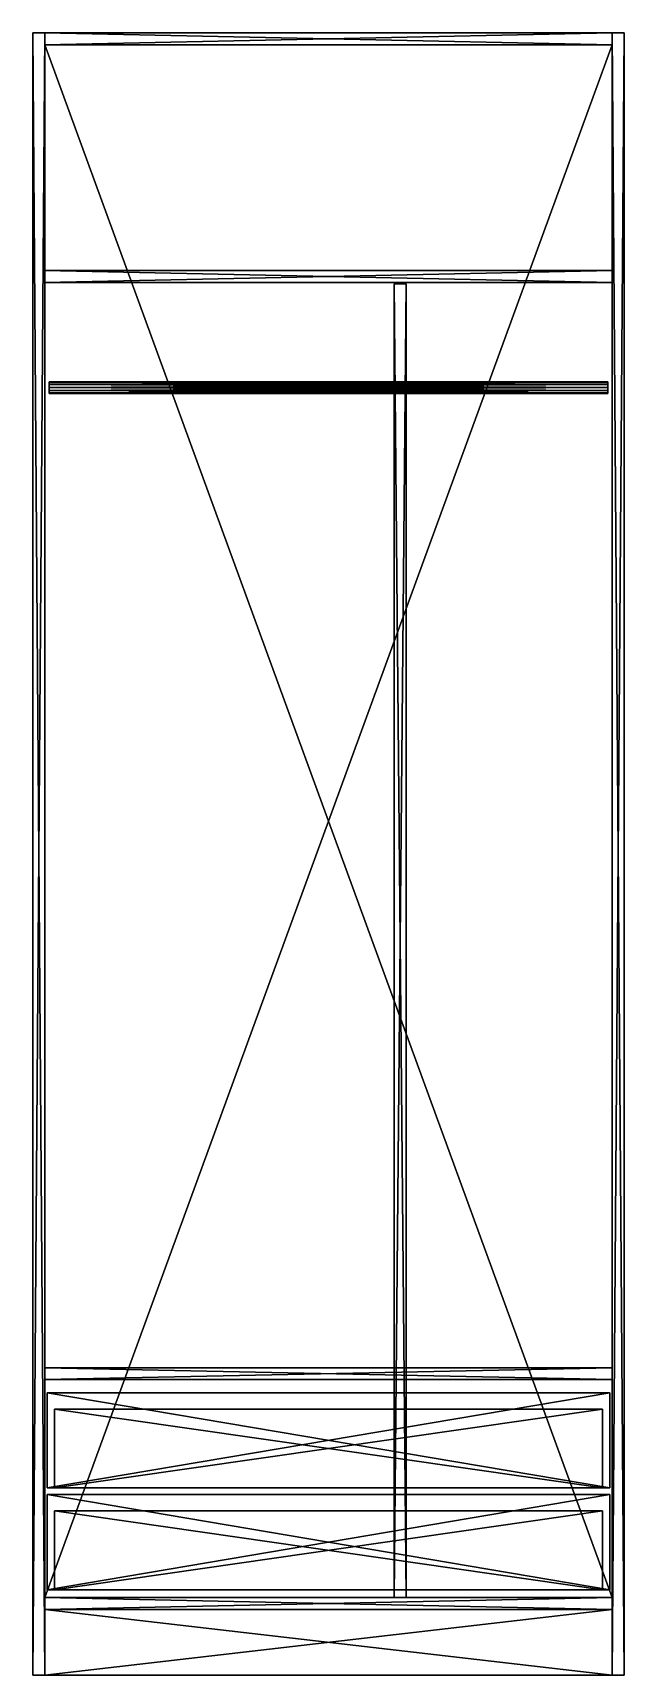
# Model space of a CAD drawing. Header units: millimetres. Extents: x 0 to 900, y 0 to 2500.
import ezdxf

# ---------------------------------------------------------------- set-up
doc = ezdxf.new("R2010")
doc.units = ezdxf.units.MM
for name, color, linetype in [('ARKALIK', 7, 'Continuous'), ('ASKILIK', 7, 'Continuous'), ('BAZA', 7, 'Continuous'), ('CEKMECE_KUTU', 7, 'Continuous'), ('CEKMECE_ON', 7, 'Continuous'), ('DIKME', 7, 'Continuous'), ('GOVDE', 7, 'Continuous'), ('RAF', 7, 'Continuous')]:
    doc.layers.add(name, color=color, linetype=linetype)

msp = doc.modelspace()

# ---------------------------------------------------------------- linework, layer by layer
at = {"layer": 'ARKALIK'}
for points in [[(18, 118, 600), (18, 2482, 600), (18, 118, 592)], [(18, 118, 592), (18, 2482, 600), (18, 2482, 592)], [(18, 2482, 592), (882, 118, 592), (18, 118, 592)], [(18, 118, 600), (882, 2482, 600), (18, 2482, 600)], [(882, 118, 600), (882, 2482, 600), (18, 118, 600)], [(18, 2482, 600), (882, 2482, 600), (18, 2482, 592)], [(882, 2482, 592), (882, 118, 592), (18, 2482, 592)], [(18, 2482, 592), (882, 2482, 600), (882, 2482, 592)], [(882, 2482, 592), (882, 118, 600), (882, 118, 592)], [(882, 2482, 600), (882, 118, 600), (882, 2482, 592)], [(882, 118, 592), (18, 118, 600), (18, 118, 592)], [(882, 118, 600), (18, 118, 600), (882, 118, 592)]]:
    msp.add_3dface(points, dxfattribs=at)
at = {"layer": 'ASKILIK'}
for points in [[(25, 1967.8, 265.5), (25, 1960, 270), (25, 1969, 270)], [(25, 1967.8, 265.5), (25, 1969, 270), (875, 1967.8, 265.5)], [(875, 1967.8, 265.5), (25, 1969, 270), (875, 1969, 270)], [(25, 1969, 270), (25, 1960, 270), (25, 1967.8, 274.5)], [(25, 1969, 270), (25, 1967.8, 274.5), (875, 1969, 270)], [(875, 1969, 270), (25, 1967.8, 274.5), (875, 1967.8, 274.5)], [(25, 1964.5, 262.2), (25, 1960, 270), (25, 1967.8, 265.5)], [(25, 1964.5, 262.2), (25, 1967.8, 265.5), (875, 1964.5, 262.2)], [(875, 1964.5, 262.2), (25, 1967.8, 265.5), (875, 1967.8, 265.5)], [(25, 1967.8, 274.5), (25, 1960, 270), (25, 1964.5, 277.8)], [(25, 1967.8, 274.5), (25, 1964.5, 277.8), (875, 1967.8, 274.5)], [(875, 1967.8, 274.5), (25, 1964.5, 277.8), (875, 1964.5, 277.8)], [(25, 1960, 261), (25, 1960, 270), (25, 1964.5, 262.2)], [(25, 1960, 261), (25, 1964.5, 262.2), (875, 1960, 261)], [(875, 1960, 261), (25, 1964.5, 262.2), (875, 1964.5, 262.2)], [(25, 1964.5, 277.8), (25, 1960, 270), (25, 1960, 279)], [(25, 1964.5, 277.8), (25, 1960, 279), (875, 1964.5, 277.8)], [(875, 1964.5, 277.8), (25, 1960, 279), (875, 1960, 279)], [(25, 1960, 279), (25, 1960, 270), (25, 1955.5, 277.8)], [(25, 1960, 279), (25, 1955.5, 277.8), (875, 1960, 279)], [(875, 1960, 279), (25, 1955.5, 277.8), (875, 1955.5, 277.8)], [(25, 1955.5, 277.8), (25, 1960, 270), (25, 1952.2, 274.5)], [(25, 1952.2, 274.5), (25, 1960, 270), (25, 1951, 270)], [(25, 1951, 270), (25, 1960, 270), (25, 1952.2, 265.5)], [(25, 1952.2, 265.5), (25, 1960, 270), (25, 1955.5, 262.2)], [(25, 1955.5, 262.2), (25, 1960, 270), (25, 1960, 261)], [(25, 1955.5, 262.2), (25, 1960, 261), (875, 1955.5, 262.2)], [(875, 1955.5, 262.2), (25, 1960, 261), (875, 1960, 261)], [(25, 1955.5, 277.8), (25, 1952.2, 274.5), (875, 1955.5, 277.8)], [(875, 1955.5, 277.8), (25, 1952.2, 274.5), (875, 1952.2, 274.5)], [(25, 1952.2, 265.5), (25, 1955.5, 262.2), (875, 1952.2, 265.5)], [(875, 1952.2, 265.5), (25, 1955.5, 262.2), (875, 1955.5, 262.2)], [(25, 1952.2, 274.5), (25, 1951, 270), (875, 1952.2, 274.5)], [(875, 1952.2, 274.5), (25, 1951, 270), (875, 1951, 270)], [(25, 1951, 270), (25, 1952.2, 265.5), (875, 1951, 270)], [(875, 1951, 270), (25, 1952.2, 265.5), (875, 1952.2, 265.5)], [(875, 1967.8, 265.5), (875, 1969, 270), (875, 1960, 270)], [(875, 1969, 270), (875, 1967.8, 274.5), (875, 1960, 270)], [(875, 1964.5, 262.2), (875, 1967.8, 265.5), (875, 1960, 270)], [(875, 1967.8, 274.5), (875, 1964.5, 277.8), (875, 1960, 270)], [(875, 1960, 261), (875, 1964.5, 262.2), (875, 1960, 270)], [(875, 1964.5, 277.8), (875, 1960, 279), (875, 1960, 270)], [(875, 1960, 279), (875, 1955.5, 277.8), (875, 1960, 270)], [(875, 1955.5, 277.8), (875, 1952.2, 274.5), (875, 1960, 270)], [(875, 1952.2, 274.5), (875, 1951, 270), (875, 1960, 270)], [(875, 1951, 270), (875, 1952.2, 265.5), (875, 1960, 270)], [(875, 1952.2, 265.5), (875, 1955.5, 262.2), (875, 1960, 270)], [(875, 1955.5, 262.2), (875, 1960, 261), (875, 1960, 270)]]:
    msp.add_3dface(points, dxfattribs=at)
at = {"layer": 'BAZA'}
for points in [[(18, 0, 38), (18, 100, 38), (18, 0)], [(18, 0), (18, 100, 38), (18, 100)], [(18, 100), (882, 0), (18, 0)], [(18, 0, 38), (882, 100, 38), (18, 100, 38)], [(882, 0, 38), (882, 100, 38), (18, 0, 38)], [(18, 100, 38), (882, 100, 38), (18, 100)], [(882, 100), (882, 0), (18, 100)], [(18, 100), (882, 100, 38), (882, 100)], [(882, 100), (882, 0, 38), (882, 0)], [(882, 100, 38), (882, 0, 38), (882, 100)], [(882, 0), (18, 0, 38), (18, 0)], [(882, 0, 38), (18, 0, 38), (882, 0)]]:
    msp.add_3dface(points, dxfattribs=at)
at = {"layer": 'CEKMECE_KUTU'}
for points in [[(33, 285, 500), (33, 405, 500), (33, 285, 35)], [(33, 285, 35), (33, 405, 500), (33, 405, 35)], [(33, 405, 35), (867, 285, 35), (33, 285, 35)], [(33, 285, 500), (867, 405, 500), (33, 405, 500)], [(867, 285, 500), (867, 405, 500), (33, 285, 500)], [(33, 405, 500), (867, 405, 500), (33, 405, 35)], [(867, 405, 35), (867, 285, 35), (33, 405, 35)], [(33, 405, 35), (867, 405, 500), (867, 405, 35)], [(867, 405, 35), (867, 285, 500), (867, 285, 35)], [(867, 405, 500), (867, 285, 500), (867, 405, 35)], [(867, 285, 35), (33, 285, 500), (33, 285, 35)], [(867, 285, 500), (33, 285, 500), (867, 285, 35)], [(33, 130, 500), (33, 250, 500), (33, 130, 35)], [(33, 130, 35), (33, 250, 500), (33, 250, 35)], [(33, 250, 35), (867, 130, 35), (33, 130, 35)], [(33, 130, 500), (867, 250, 500), (33, 250, 500)], [(867, 130, 500), (867, 250, 500), (33, 130, 500)], [(33, 250, 500), (867, 250, 500), (33, 250, 35)], [(867, 250, 35), (867, 130, 35), (33, 250, 35)], [(33, 250, 35), (867, 250, 500), (867, 250, 35)], [(867, 250, 35), (867, 130, 500), (867, 130, 35)], [(867, 250, 500), (867, 130, 500), (867, 250, 35)], [(867, 130, 35), (33, 130, 500), (33, 130, 35)], [(867, 130, 500), (33, 130, 500), (867, 130, 35)]]:
    msp.add_3dface(points, dxfattribs=at)
at = {"layer": 'CEKMECE_ON'}
for points in [[(22, 285, 22), (22, 430, 22), (22, 285, 4)], [(22, 285, 4), (22, 430, 22), (22, 430, 4)], [(22, 430, 4), (878, 285, 4), (22, 285, 4)], [(22, 285, 22), (878, 430, 22), (22, 430, 22)], [(878, 285, 22), (878, 430, 22), (22, 285, 22)], [(22, 430, 22), (878, 430, 22), (22, 430, 4)], [(878, 430, 4), (878, 285, 4), (22, 430, 4)], [(22, 430, 4), (878, 430, 22), (878, 430, 4)], [(878, 430, 4), (878, 285, 22), (878, 285, 4)], [(878, 430, 22), (878, 285, 22), (878, 430, 4)], [(878, 285, 4), (22, 285, 22), (22, 285, 4)], [(878, 285, 22), (22, 285, 22), (878, 285, 4)], [(22, 130, 22), (22, 275, 22), (22, 130, 4)], [(22, 130, 4), (22, 275, 22), (22, 275, 4)], [(22, 275, 4), (878, 130, 4), (22, 130, 4)], [(22, 130, 22), (878, 275, 22), (22, 275, 22)], [(878, 130, 22), (878, 275, 22), (22, 130, 22)], [(22, 275, 22), (878, 275, 22), (22, 275, 4)], [(878, 275, 4), (878, 130, 4), (22, 275, 4)], [(22, 275, 4), (878, 275, 22), (878, 275, 4)], [(878, 275, 4), (878, 130, 22), (878, 130, 4)], [(878, 275, 22), (878, 130, 22), (878, 275, 4)], [(878, 130, 4), (22, 130, 22), (22, 130, 4)], [(878, 130, 22), (22, 130, 22), (878, 130, 4)]]:
    msp.add_3dface(points, dxfattribs=at)
at = {"layer": 'DIKME'}
for points in [[(550, 118, 588), (550, 2118, 588), (550, 118)], [(550, 118), (550, 2118, 588), (550, 2118)], [(550, 2118), (568, 118), (550, 118)], [(550, 118, 588), (568, 2118, 588), (550, 2118, 588)], [(568, 118, 588), (568, 2118, 588), (550, 118, 588)], [(550, 2118, 588), (568, 2118, 588), (550, 2118)], [(568, 2118), (568, 118), (550, 2118)], [(550, 2118), (568, 2118, 588), (568, 2118)], [(568, 2118), (568, 118, 588), (568, 118)], [(568, 2118, 588), (568, 118, 588), (568, 2118)], [(568, 118), (550, 118, 588), (550, 118)], [(568, 118, 588), (550, 118, 588), (568, 118)]]:
    msp.add_3dface(points, dxfattribs=at)
at = {"layer": 'GOVDE'}
for points in [[(0, 0, 600), (0, 2500, 600), (0, 0)], [(0, 0), (0, 2500, 600), (0, 2500)], [(0, 2500), (18, 0), (0, 0)], [(0, 0, 600), (18, 2500, 600), (0, 2500, 600)], [(18, 0, 600), (18, 2500, 600), (0, 0, 600)], [(0, 2500, 600), (18, 2500, 600), (0, 2500)], [(18, 2500), (18, 0), (0, 2500)], [(0, 2500), (18, 2500, 600), (18, 2500)], [(18, 2500), (18, 0, 600), (18, 0)], [(18, 2500, 600), (18, 0, 600), (18, 2500)], [(18, 2482, 600), (18, 2500, 600), (18, 2482)], [(18, 2482), (18, 2500, 600), (18, 2500)], [(18, 2500), (882, 2482), (18, 2482)], [(18, 2482, 600), (882, 2500, 600), (18, 2500, 600)], [(882, 2482, 600), (882, 2500, 600), (18, 2482, 600)], [(18, 2500, 600), (882, 2500, 600), (18, 2500)], [(882, 2500), (882, 2482), (18, 2500)], [(18, 2500), (882, 2500, 600), (882, 2500)], [(882, 0, 600), (882, 2500, 600), (882, 0)], [(882, 0), (882, 2500, 600), (882, 2500)], [(882, 2500), (900, 0), (882, 0)], [(882, 0, 600), (900, 2500, 600), (882, 2500, 600)], [(900, 0, 600), (900, 2500, 600), (882, 0, 600)], [(882, 2500, 600), (900, 2500, 600), (882, 2500)], [(900, 2500), (900, 0), (882, 2500)], [(882, 2500), (900, 2500, 600), (900, 2500)], [(882, 2500), (882, 2482, 600), (882, 2482)], [(882, 2500, 600), (882, 2482, 600), (882, 2500)], [(900, 2500), (900, 0, 600), (900, 0)], [(900, 2500, 600), (900, 0, 600), (900, 2500)], [(882, 2482), (18, 2482, 600), (18, 2482)], [(882, 2482, 600), (18, 2482, 600), (882, 2482)], [(18, 100, 600), (18, 118, 600), (18, 100)], [(18, 100), (18, 118, 600), (18, 118)], [(18, 118), (882, 100), (18, 100)], [(18, 100, 600), (882, 118, 600), (18, 118, 600)], [(882, 100, 600), (882, 118, 600), (18, 100, 600)], [(18, 118, 600), (882, 118, 600), (18, 118)], [(882, 118), (882, 100), (18, 118)], [(18, 118), (882, 118, 600), (882, 118)], [(882, 100), (18, 100, 600), (18, 100)], [(882, 100, 600), (18, 100, 600), (882, 100)], [(882, 118), (882, 100, 600), (882, 100)], [(882, 118, 600), (882, 100, 600), (882, 118)], [(18, 0), (0, 0, 600), (0, 0)], [(18, 0, 600), (0, 0, 600), (18, 0)], [(900, 0), (882, 0, 600), (882, 0)], [(900, 0, 600), (882, 0, 600), (900, 0)]]:
    msp.add_3dface(points, dxfattribs=at)
at = {"layer": 'RAF'}
for points in [[(18, 2120, 588), (18, 2138, 588), (18, 2120)], [(18, 2120), (18, 2138, 588), (18, 2138)], [(18, 2138), (882, 2120), (18, 2120)], [(18, 2120, 588), (882, 2138, 588), (18, 2138, 588)], [(882, 2120, 588), (882, 2138, 588), (18, 2120, 588)], [(18, 2138, 588), (882, 2138, 588), (18, 2138)], [(882, 2138), (882, 2120), (18, 2138)], [(18, 2138), (882, 2138, 588), (882, 2138)], [(882, 2138), (882, 2120, 588), (882, 2120)], [(882, 2138, 588), (882, 2120, 588), (882, 2138)], [(882, 2120), (18, 2120, 588), (18, 2120)], [(882, 2120, 588), (18, 2120, 588), (882, 2120)], [(18, 450, 588), (18, 468, 588), (18, 450)], [(18, 450), (18, 468, 588), (18, 468)], [(18, 468), (882, 450), (18, 450)], [(18, 450, 588), (882, 468, 588), (18, 468, 588)], [(882, 450, 588), (882, 468, 588), (18, 450, 588)], [(18, 468, 588), (882, 468, 588), (18, 468)], [(882, 468), (882, 450), (18, 468)], [(18, 468), (882, 468, 588), (882, 468)], [(882, 450), (18, 450, 588), (18, 450)], [(882, 450, 588), (18, 450, 588), (882, 450)], [(882, 468), (882, 450, 588), (882, 450)], [(882, 468, 588), (882, 450, 588), (882, 468)]]:
    msp.add_3dface(points, dxfattribs=at)

doc.saveas('drawing.dxf')
